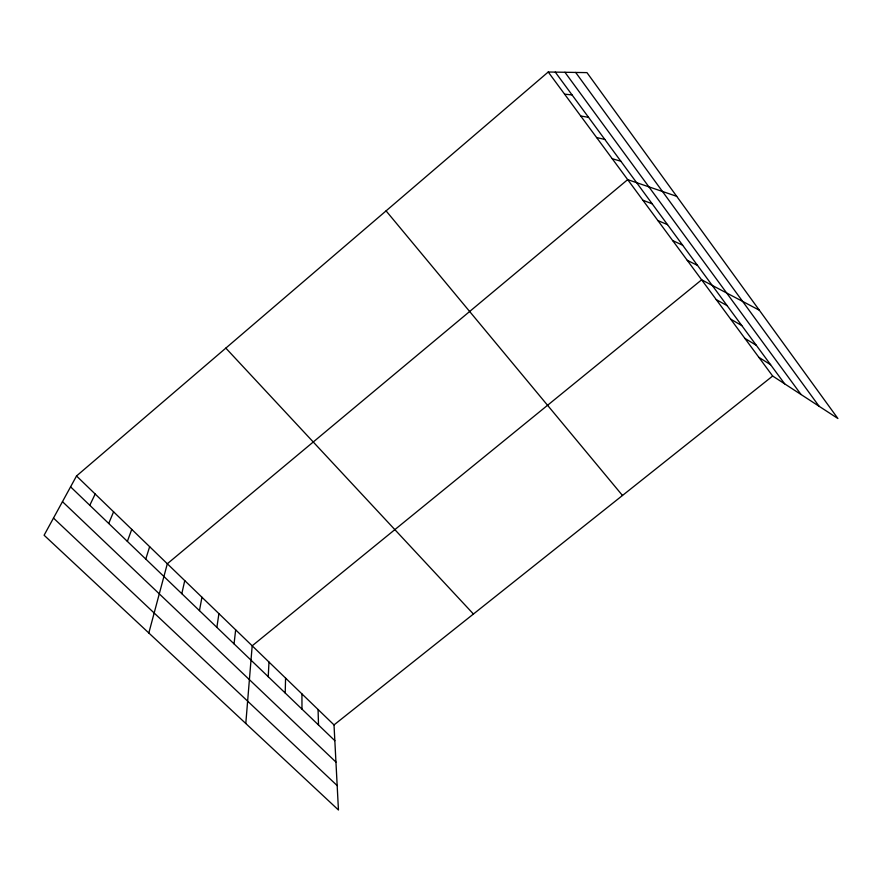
<?xml version="1.0" encoding="UTF-8"?>
<svg xmlns="http://www.w3.org/2000/svg" width="882" height="882" viewBox="0 0 882 882"><rect width="100%" height="100%" fill="white"/><g stroke="black" fill="none" stroke-linecap="round" stroke-linejoin="round"><path stroke-width="1.32" d="M285.217 693.02L285.57 678.082M268.227 676.703L268.988 662.051M245.791 723.494L252.186 645.811L701.642 279.815L759.336 310.21M234.05 643.871L235.659 629.836M216.873 627.367L218.912 613.64M199.464 610.642L201.945 597.235M181.813 593.685L184.746 580.61M148.826 632.989L167.315 563.763L627.686 179.63L676.692 196.311M145.773 559.067L149.653 546.686M127.372 541.394L131.749 529.376M108.706 523.467L113.591 511.825M89.777 505.287L95.179 494.03M76.525 475.982L44.1 535.231L338.445 809.996L334.013 724.916L76.525 475.982L548.229 72.004L586.96 72.622L837.9 418.509L772.665 376.03L548.229 72.004M334.013 724.916L772.665 376.03M564.59 94.165L572.043 94.903M580.709 116.005L588.548 117.339M596.596 137.526L604.82 139.444M612.251 158.727L620.84 161.219M642.89 200.236L652.195 203.819M657.895 220.555L667.531 224.656M672.679 240.588L682.635 245.196M687.254 260.333L697.541 265.438M716.25 299.604L727.132 305.657M730.649 319.108L741.828 325.623M744.849 338.346L756.315 345.314M758.862 357.32L770.603 364.718M53.493 518.076L337.178 785.597M62.468 501.66L335.954 762.081M70.582 486.842L334.829 740.682M225.836 348.114L473.436 614.026M386.073 210.875L622.483 495.486M555.274 72.115L784.682 383.857M564.932 72.269L801.043 394.508M575.67 72.445L819.091 406.26M318.071 709.514L318.512 725.004M301.931 693.902L301.986 709.117"/></g></svg>
